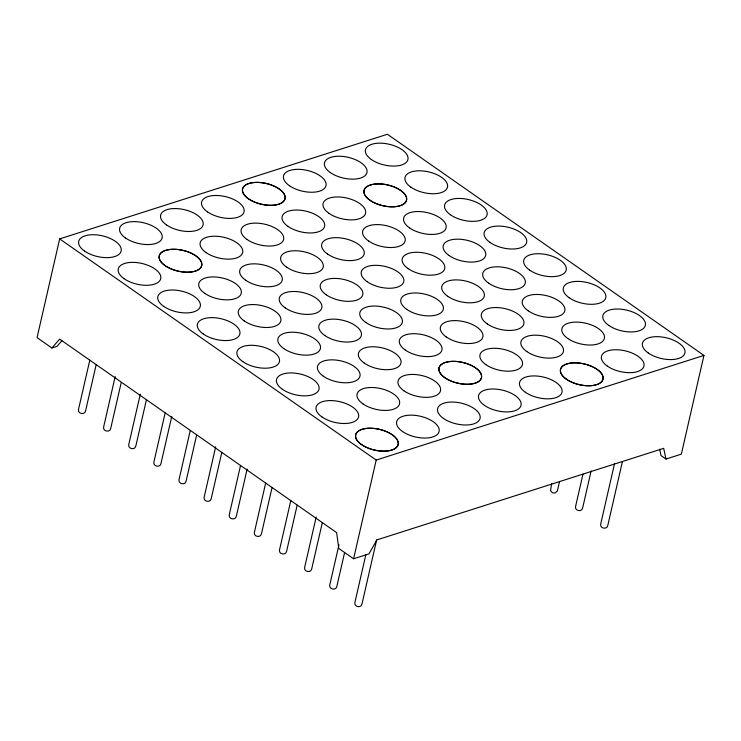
<?xml version="1.0" encoding="UTF-8"?>
<svg xmlns="http://www.w3.org/2000/svg" width="741" height="741" viewBox="0 0 741 741"><rect width="100%" height="100%" fill="white"/><g stroke="black" fill="none" stroke-linecap="round" stroke-linejoin="round"><path stroke-width="1.11" d="M659.657 449.176L661.028 455.595L665.974 459.05L681.34 454.15L703.95 355.421L387.404 134.26L59.66 238.898L37.05 337.627L51.889 347.992L57.011 346.353L61.957 340.703M89.791 360.191L78.444 409.708C77.703 413.876 84.835 415.219 85.558 410.996L96.135 364.85M115.17 376.613L103.573 427.27C102.832 431.438 109.964 432.772 110.687 428.557L121.255 382.402M140.299 394.175L128.693 444.822C127.952 448.99 135.094 450.324 135.816 446.11L146.385 399.964M165.169 412.848L153.822 462.375C153.081 466.543 160.213 467.886 160.936 463.662L171.764 416.386M190.289 430.41L178.951 479.927C178.21 484.095 185.343 485.438 186.065 481.215L196.634 435.069M215.677 446.832L204.071 497.489C203.33 501.657 210.472 502.991 211.194 498.776L221.763 452.621M240.538 465.515L229.201 515.041C228.46 519.209 235.592 520.543 236.314 516.329L247.142 469.053M265.667 483.067L254.33 532.594C253.589 536.762 260.721 538.105 261.443 533.881L272.012 487.735M290.796 500.629L279.45 550.146C278.709 554.314 285.85 555.657 286.572 551.434L297.141 505.288M316.175 517.051L304.579 567.699C303.838 571.876 310.97 573.21 311.692 568.986L322.27 522.84M338.989 544.737L329.708 585.26C328.967 589.428 336.099 590.762 336.822 586.548L344.556 552.777M51.889 347.992L59.66 339.109L336.636 532.622L338.757 548.423L353.596 558.788L376.206 460.068L703.95 355.421M365.915 554.416L354.828 602.813C354.087 606.981 361.228 608.324 361.951 604.1L376.641 539.948M551.675 483.595L550.489 490.672L552.517 492.821L555.065 493.024L557.362 490.959L559.566 481.511M582.982 474.138L575.507 506.779C574.766 510.947 581.907 512.29 582.63 508.067L591.133 470.924M614.558 463.551L600.636 524.332C599.895 528.5 607.027 529.843 607.759 525.619L622.449 461.467M353.596 558.788L368.962 553.879L376.91 539.902L663.686 448.342L665.974 459.05M59.66 238.898L376.206 460.068M371.343 159.528A21.776 10.652 12.9 0 0 407.235 161.149A21.776 10.652 12.9 0 0 381.532 143.198A21.776 10.652 12.9 0 0 371.343 159.528M410.903 187.177A21.776 10.652 12.9 0 0 446.804 188.798A21.776 10.652 12.9 0 0 421.101 170.838A21.776 10.652 12.9 0 0 410.903 187.177M450.482 214.807A21.776 10.652 12.9 0 0 486.374 216.428A21.776 10.652 12.9 0 0 460.67 198.477A21.776 10.652 12.9 0 0 450.482 214.807M490.051 242.455A21.776 10.652 12.9 0 0 525.943 244.076A21.776 10.652 12.9 0 0 500.24 226.116A21.776 10.652 12.9 0 0 490.051 242.455M529.62 270.104A21.776 10.652 12.9 0 0 565.513 271.715A21.776 10.652 12.9 0 0 539.809 253.765A21.776 10.652 12.9 0 0 529.62 270.104M569.181 297.743A21.776 10.652 12.9 0 0 605.082 299.364A21.776 10.652 12.9 0 0 579.379 281.413A21.776 10.652 12.9 0 0 569.181 297.743M608.75 325.392A21.776 10.652 12.9 0 0 644.651 327.013A21.776 10.652 12.9 0 0 618.948 309.053A21.776 10.652 12.9 0 0 608.75 325.392M648.319 353.031A21.776 10.652 12.9 0 0 684.221 354.652A21.776 10.652 12.9 0 0 658.517 336.701A21.776 10.652 12.9 0 0 648.319 353.031M330.375 172.597A21.776 10.652 12.9 0 0 366.267 174.218A21.776 10.652 12.9 0 0 340.564 156.258A21.776 10.652 12.9 0 0 330.375 172.597M369.944 200.246A21.776 10.652 12.9 0 0 405.836 201.867A21.776 10.652 12.9 0 0 380.133 183.907A21.776 10.652 12.9 0 0 369.944 200.246M369.944 200.255A21.776 10.652 12.9 0 0 405.836 201.876A21.776 10.652 12.9 0 0 380.133 183.916A21.776 10.652 12.9 0 0 369.944 200.255M409.514 227.885A21.776 10.652 12.9 0 0 445.406 229.506A21.776 10.652 12.9 0 0 419.702 211.556A21.776 10.652 12.9 0 0 409.514 227.885M449.083 255.534A21.776 10.652 12.9 0 0 484.975 257.155A21.776 10.652 12.9 0 0 459.272 239.195A21.776 10.652 12.9 0 0 449.083 255.534M488.652 283.182A21.776 10.652 12.9 0 0 524.545 284.803A21.776 10.652 12.9 0 0 498.841 266.843A21.776 10.652 12.9 0 0 488.652 283.182M528.213 310.822A21.776 10.652 12.9 0 0 564.114 312.443A21.776 10.652 12.9 0 0 538.411 294.492A21.776 10.652 12.9 0 0 528.213 310.822M567.782 338.47A21.776 10.652 12.9 0 0 603.683 340.091A21.776 10.652 12.9 0 0 577.98 322.131A21.776 10.652 12.9 0 0 567.782 338.47M607.351 366.119A21.776 10.652 12.9 0 0 643.253 367.74A21.776 10.652 12.9 0 0 617.549 349.78A21.776 10.652 12.9 0 0 607.351 366.119M289.407 185.695A21.776 10.652 12.9 0 0 325.299 187.316A21.776 10.652 12.9 0 0 299.596 169.356A21.776 10.652 12.9 0 0 289.407 185.695M328.976 213.325A21.776 10.652 12.9 0 0 364.868 214.946A21.776 10.652 12.9 0 0 339.165 196.986A21.776 10.652 12.9 0 0 328.976 213.325M368.546 240.973A21.776 10.652 12.9 0 0 404.438 242.585A21.776 10.652 12.9 0 0 378.734 224.634A21.776 10.652 12.9 0 0 368.546 240.973M408.106 268.622A21.776 10.652 12.9 0 0 444.007 270.243A21.776 10.652 12.9 0 0 418.304 252.292A21.776 10.652 12.9 0 0 408.106 268.622M447.684 296.261A21.776 10.652 12.9 0 0 483.577 297.882A21.776 10.652 12.9 0 0 457.873 279.922A21.776 10.652 12.9 0 0 447.684 296.261M487.254 323.9A21.776 10.652 12.9 0 0 523.146 325.521A21.776 10.652 12.9 0 0 497.443 307.571A21.776 10.652 12.9 0 0 487.254 323.9M526.814 351.549A21.776 10.652 12.9 0 0 562.715 353.17A21.776 10.652 12.9 0 0 537.012 335.21A21.776 10.652 12.9 0 0 526.814 351.549M566.383 379.207A21.776 10.652 12.9 0 0 602.276 380.828A21.776 10.652 12.9 0 0 576.581 362.858A21.776 10.652 12.9 0 0 566.383 379.197A21.776 10.652 12.9 0 0 602.285 380.818A21.776 10.652 12.9 0 0 576.581 362.868A21.776 10.652 12.9 0 0 566.383 379.207M248.439 198.773A21.776 10.652 12.9 0 0 284.331 200.394A21.776 10.652 12.9 0 0 258.637 182.425A21.776 10.652 12.9 0 0 248.439 198.755A21.776 10.652 12.9 0 0 284.331 200.376A21.776 10.652 12.9 0 0 258.628 182.434A21.776 10.652 12.9 0 0 248.439 198.773M288.008 226.403A21.776 10.652 12.9 0 0 323.9 228.024A21.776 10.652 12.9 0 0 298.197 210.064A21.776 10.652 12.9 0 0 288.008 226.403M327.578 254.052A21.776 10.652 12.9 0 0 363.47 255.673A21.776 10.652 12.9 0 0 337.766 237.713A21.776 10.652 12.9 0 0 327.578 254.052M367.147 281.691A21.776 10.652 12.9 0 0 403.039 283.312A21.776 10.652 12.9 0 0 377.336 265.361A21.776 10.652 12.9 0 0 367.147 281.691M406.716 309.34A21.776 10.652 12.9 0 0 442.609 310.961A21.776 10.652 12.9 0 0 416.905 293.001A21.776 10.652 12.9 0 0 406.716 309.34M446.286 336.988A21.776 10.652 12.9 0 0 482.178 338.609A21.776 10.652 12.9 0 0 456.475 320.649A21.776 10.652 12.9 0 0 446.286 336.988M485.846 364.628A21.776 10.652 12.9 0 0 521.747 366.249A21.776 10.652 12.9 0 0 496.044 348.298A21.776 10.652 12.9 0 0 485.846 364.628M525.415 392.285A21.776 10.652 12.9 0 0 561.308 393.906A21.776 10.652 12.9 0 0 535.613 375.956A21.776 10.652 12.9 0 0 525.415 392.285M207.471 211.852A21.776 10.652 12.9 0 0 243.363 213.473A21.776 10.652 12.9 0 0 217.659 195.513A21.776 10.652 12.9 0 0 207.471 211.852M247.04 239.482A21.776 10.652 12.9 0 0 282.932 241.103A21.776 10.652 12.9 0 0 257.238 223.152A21.776 10.652 12.9 0 0 247.04 239.482M286.61 267.13A21.776 10.652 12.9 0 0 322.502 268.751A21.776 10.652 12.9 0 0 296.798 250.791A21.776 10.652 12.9 0 0 286.61 267.13M326.179 294.77A21.776 10.652 12.9 0 0 362.071 296.391A21.776 10.652 12.9 0 0 336.368 278.44A21.776 10.652 12.9 0 0 326.179 294.77M365.748 322.418A21.776 10.652 12.9 0 0 401.641 324.039A21.776 10.652 12.9 0 0 375.937 306.079A21.776 10.652 12.9 0 0 365.748 322.418M405.318 350.067A21.776 10.652 12.9 0 0 441.21 351.688A21.776 10.652 12.9 0 0 415.506 333.728A21.776 10.652 12.9 0 0 405.318 350.067M444.878 377.725A21.776 10.652 12.9 0 0 480.77 379.346A21.776 10.652 12.9 0 0 455.076 361.376A21.776 10.652 12.9 0 0 444.887 377.706A21.776 10.652 12.9 0 0 480.779 379.327A21.776 10.652 12.9 0 0 455.076 361.386A21.776 10.652 12.9 0 0 444.878 377.725M484.447 405.364A21.776 10.652 12.9 0 0 520.339 406.985A21.776 10.652 12.9 0 0 494.645 389.034A21.776 10.652 12.9 0 0 484.447 405.364M166.503 224.931A21.776 10.652 12.9 0 0 202.395 226.551A21.776 10.652 12.9 0 0 176.691 208.591A21.776 10.652 12.9 0 0 166.503 224.931M206.072 252.579A21.776 10.652 12.9 0 0 241.964 254.2A21.776 10.652 12.9 0 0 216.261 236.24A21.776 10.652 12.9 0 0 206.072 252.579M245.642 280.209A21.776 10.652 12.9 0 0 281.534 281.83A21.776 10.652 12.9 0 0 255.83 263.87A21.776 10.652 12.9 0 0 245.642 280.209M285.211 307.858A21.776 10.652 12.9 0 0 321.103 309.479A21.776 10.652 12.9 0 0 295.4 291.519A21.776 10.652 12.9 0 0 285.211 307.858M324.78 335.497A21.776 10.652 12.9 0 0 360.672 337.118A21.776 10.652 12.9 0 0 334.969 319.167A21.776 10.652 12.9 0 0 324.78 335.497M364.35 363.146A21.776 10.652 12.9 0 0 400.242 364.767A21.776 10.652 12.9 0 0 374.538 346.807A21.776 10.652 12.9 0 0 364.35 363.146M403.919 390.785A21.776 10.652 12.9 0 0 439.811 392.406A21.776 10.652 12.9 0 0 414.108 374.455A21.776 10.652 12.9 0 0 403.919 390.785M443.479 418.433A21.776 10.652 12.9 0 0 479.381 420.054A21.776 10.652 12.9 0 0 453.677 402.094A21.776 10.652 12.9 0 0 443.479 418.433M125.535 238A21.776 10.652 12.9 0 0 161.427 239.621A21.776 10.652 12.9 0 0 135.733 221.661A21.776 10.652 12.9 0 0 125.535 238M165.104 265.639A21.776 10.652 12.9 0 0 200.996 267.26A21.776 10.652 12.9 0 0 175.302 249.309A21.776 10.652 12.9 0 0 165.104 265.639A21.776 10.652 12.9 0 0 200.996 267.279A21.776 10.652 12.9 0 0 175.293 249.319A21.776 10.652 12.9 0 0 165.104 265.658M204.673 293.297A21.776 10.652 12.9 0 0 240.566 294.918A21.776 10.652 12.9 0 0 214.862 276.967A21.776 10.652 12.9 0 0 204.673 293.297M244.243 320.936A21.776 10.652 12.9 0 0 280.135 322.557A21.776 10.652 12.9 0 0 254.432 304.597A21.776 10.652 12.9 0 0 244.243 320.936M283.803 348.594A21.776 10.652 12.9 0 0 319.704 350.215A21.776 10.652 12.9 0 0 294.001 332.255A21.776 10.652 12.9 0 0 283.803 348.594M323.382 376.224A21.776 10.652 12.9 0 0 359.274 377.845A21.776 10.652 12.9 0 0 333.57 359.885A21.776 10.652 12.9 0 0 323.382 376.224M362.951 403.873A21.776 10.652 12.9 0 0 398.843 405.494A21.776 10.652 12.9 0 0 373.14 387.534A21.776 10.652 12.9 0 0 362.951 403.873M402.52 431.512A21.776 10.652 12.9 0 0 438.413 433.133A21.776 10.652 12.9 0 0 412.709 415.182A21.776 10.652 12.9 0 0 402.52 431.512M84.567 251.088A21.776 10.652 12.9 0 0 120.459 252.709A21.776 10.652 12.9 0 0 94.755 234.758A21.776 10.652 12.9 0 0 84.567 251.088M124.136 278.736A21.776 10.652 12.9 0 0 160.028 280.357A21.776 10.652 12.9 0 0 134.325 262.397A21.776 10.652 12.9 0 0 124.136 278.736M163.705 306.366A21.776 10.652 12.9 0 0 199.598 307.987A21.776 10.652 12.9 0 0 173.903 290.037A21.776 10.652 12.9 0 0 163.705 306.366M203.275 334.015A21.776 10.652 12.9 0 0 239.167 335.636A21.776 10.652 12.9 0 0 213.464 317.676A21.776 10.652 12.9 0 0 203.275 334.015M242.844 361.654A21.776 10.652 12.9 0 0 278.736 363.275A21.776 10.652 12.9 0 0 253.033 345.325A21.776 10.652 12.9 0 0 242.844 361.654M282.414 389.303A21.776 10.652 12.9 0 0 318.306 390.924A21.776 10.652 12.9 0 0 292.602 372.964A21.776 10.652 12.9 0 0 282.414 389.303M321.983 416.951A21.776 10.652 12.9 0 0 357.875 418.572A21.776 10.652 12.9 0 0 332.172 400.612A21.776 10.652 12.9 0 0 321.983 416.951M361.552 444.591A21.776 10.652 12.9 0 0 397.445 446.212A21.776 10.652 12.9 0 0 371.741 428.261A21.776 10.652 12.9 0 0 361.552 444.591A21.776 10.652 12.9 0 0 397.445 446.23A21.776 10.652 12.9 0 0 371.741 428.27A21.776 10.652 12.9 0 0 361.543 444.609"/></g></svg>
